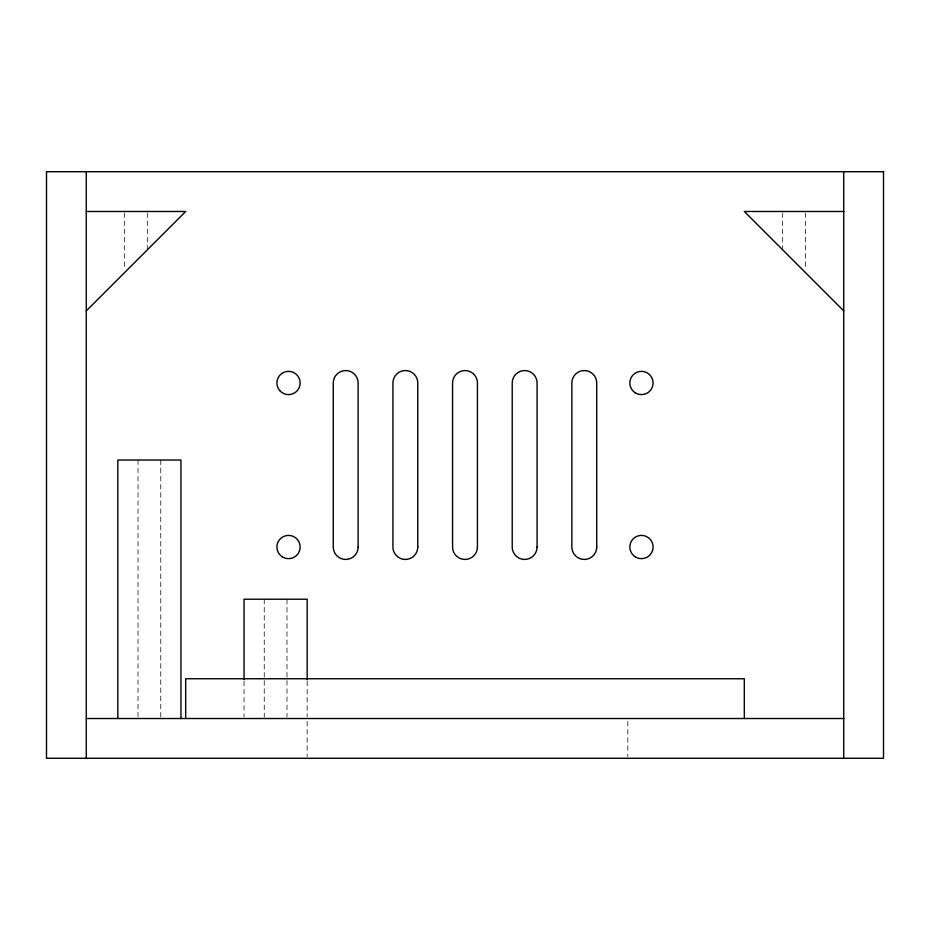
<?xml version="1.0" encoding="UTF-8"?>
<svg xmlns="http://www.w3.org/2000/svg" width="930" height="930" viewBox="0 0 930 930"><rect width="100%" height="100%" fill="white"/><g stroke="black" fill="none" stroke-linecap="round" stroke-linejoin="round"><path stroke-width="0.7" stroke-dasharray="4.65 3.49" d="M805.392 212.9L805.392 268.293M782.665 212.9L782.665 249.833M627.797 721.355L627.797 756.857M307.179 681.144L307.179 717.077M307.179 721.355L307.179 756.857M286.975 599.211L286.975 717.077M264.248 599.211L264.248 717.077M244.044 681.144L244.044 717.077M160.762 460.025L160.762 717.065M147.335 212.9L147.335 249.833M138.035 460.025L138.035 717.065M124.608 212.9L124.608 268.293"/><path stroke-width="1.4" d="M86.269 310.899L185.686 211.482L86.269 211.482M843.731 211.482L744.314 211.482L843.731 310.899M86.269 718.518L843.731 718.518M843.731 171.713L843.731 758.287M744.314 718.518L744.314 678.749L185.686 678.749L185.686 718.518M307.179 679.702L307.179 599.211L244.044 599.211L244.044 679.702M180.966 718.518L180.966 460.025L117.831 460.025L117.831 718.518M86.269 171.713L86.269 758.287M883.5 171.713L46.5 171.713L46.5 758.287L883.5 758.287L883.5 171.713M596.735 547.014L596.735 382.986A12.427 12.427 0 0 0 584.307 370.559A12.427 12.427 0 0 0 571.869 382.986L571.869 547.014A12.427 12.427 0 0 0 584.307 559.442A12.427 12.427 0 0 0 596.735 547.014M537.075 547.014L537.075 382.986A12.427 12.427 0 0 0 524.648 370.559A12.427 12.427 0 0 0 512.221 382.986L512.221 547.014A12.427 12.427 0 0 0 524.648 559.442A12.427 12.427 0 0 0 537.075 547.014M477.427 547.014L477.427 382.986A12.427 12.427 0 0 0 465 370.559A12.427 12.427 0 0 0 452.573 382.986L452.573 547.014A12.427 12.427 0 0 0 465 559.442A12.427 12.427 0 0 0 477.427 547.014M417.779 547.014L417.779 382.986A12.427 12.427 0 0 0 405.352 370.559A12.427 12.427 0 0 0 392.925 382.986L392.925 547.014A12.427 12.427 0 0 0 405.352 559.442A12.427 12.427 0 0 0 417.779 547.014M358.131 547.014L358.131 382.986A12.427 12.427 0 0 0 345.693 370.559A12.427 12.427 0 0 0 333.266 382.986L333.266 547.014A12.427 12.427 0 0 0 345.693 559.442A12.427 12.427 0 0 0 358.131 547.014M635.655 393.041A11.613 11.613 0 0 0 653.081 382.986A11.613 11.613 0 0 0 635.655 372.918A11.613 11.613 0 0 0 635.655 393.041M635.655 557.082A11.613 11.613 0 0 0 653.081 547.014A11.613 11.613 0 0 0 635.655 536.959A11.613 11.613 0 0 0 635.655 557.082M280.314 391.193A11.613 11.613 0 0 0 299.751 385.985A11.613 11.613 0 0 0 285.522 371.756A11.613 11.613 0 0 0 280.314 391.193M282.72 557.082A11.613 11.613 0 0 0 300.146 547.014A11.613 11.613 0 0 0 282.72 536.959A11.613 11.613 0 0 0 282.72 557.082"/></g></svg>
